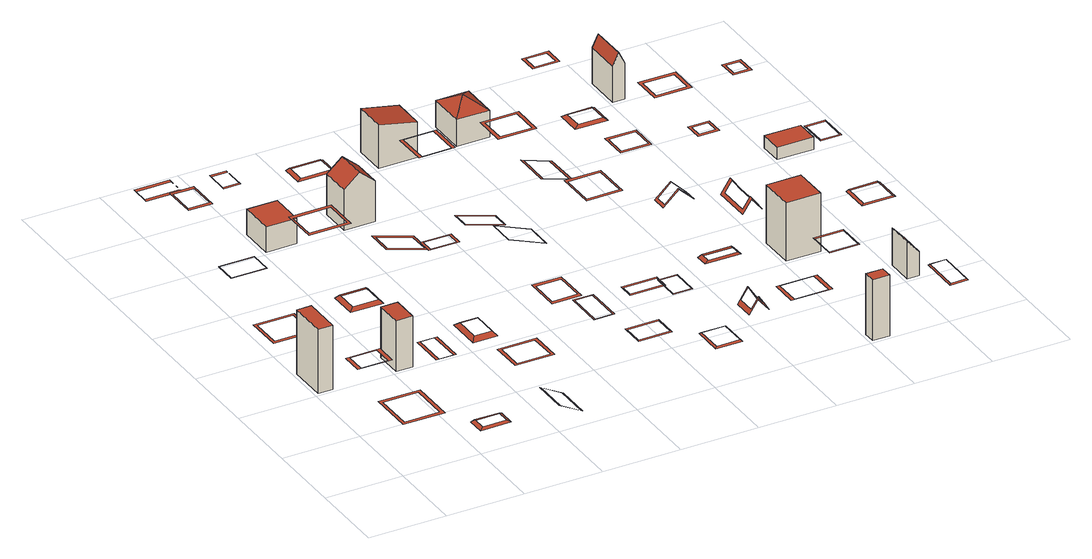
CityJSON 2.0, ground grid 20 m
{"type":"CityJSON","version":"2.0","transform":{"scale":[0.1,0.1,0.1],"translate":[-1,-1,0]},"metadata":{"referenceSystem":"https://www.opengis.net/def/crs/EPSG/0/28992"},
"CityObjects":{
"building1":{"type":"Building","attributes":{"roofType":"Flat","yearOfConstruction":1999,"function":"Residential","storeysAboveGround":4},"geometry":[{"type":"MultiSurface","lod":"3","boundaries":[[[0,1,2,3],[4,5,6,7]]],"semantics":{"surfaces":[{"type":"RoofSurface"}],"values":[0]}}]},
"building2":{"type":"Building","attributes":{"roofType":"Flat","yearOfConstruction":1981,"function":"Residential","storeysAboveGround":5},"geometry":[{"type":"MultiSurface","lod":"3","boundaries":[[[8,9,10,11],[12,13,14,15]]],"semantics":{"surfaces":[{"type":"RoofSurface"}],"values":[0]}}]},
"building3":{"type":"Building","attributes":{"roofType":"Flat","yearOfConstruction":1977,"function":"Residential","storeysAboveGround":5},"geometry":[{"type":"MultiSurface","lod":"2","boundaries":[[[16,17,18,19]],[[20,21,22,23]],[[18,20,23,19]],[[17,21,20,18]],[[16,22,21,17]],[[19,23,22,16]]],"semantics":{"surfaces":[{"type":"GroundSurface"},{"type":"RoofSurface"},{"type":"WallSurface"}],"values":[0,1,2,2,2,2]}}]},
"building4":{"type":"Building","attributes":{"roofType":"Pyramidal","yearOfConstruction":1947,"function":"Industrial","storeysAboveGround":2},"geometry":[{"type":"MultiSurface","lod":"3","boundaries":[[[24,25,26,27]],[[28,29,25,24]],[[30,29,28,31]],[[26,30,31,27]]],"semantics":{"surfaces":[{"type":"RoofSurface"}],"values":[0,0,0,0]}}]},
"building5":{"type":"Building","attributes":{"roofType":"Flat","yearOfConstruction":1955,"function":"Residential","storeysAboveGround":1},"geometry":[{"type":"MultiSurface","lod":"3","boundaries":[[[32,33,34,35],[36,37,38,39]]],"semantics":{"surfaces":[{"type":"RoofSurface"}],"values":[0]}}]},
"building6":{"type":"Building","attributes":{"roofType":"Flat","yearOfConstruction":1960,"function":"Residential","storeysAboveGround":4},"geometry":[{"type":"MultiSurface","lod":"3","boundaries":[[[40,41,42,43],[44,45,46,47]]],"semantics":{"surfaces":[{"type":"RoofSurface"}],"values":[0]}}]},
"building7":{"type":"Building","attributes":{"roofType":"Hipped","yearOfConstruction":1954,"function":"Residential","storeysAboveGround":3},"geometry":[{"type":"MultiSurface","lod":"3","boundaries":[[[48,49,50,51]],[[52,53,49,48]],[[54,53,52,55]],[[50,54,55,51]]],"semantics":{"surfaces":[{"type":"RoofSurface"}],"values":[0,0,0,0]}}]},
"building8":{"type":"Building","attributes":{"roofType":"Flat","yearOfConstruction":1960,"function":"Residential","storeysAboveGround":5},"geometry":[{"type":"MultiSurface","lod":"3","boundaries":[[[56,57,58,59],[60,61,62,63]]],"semantics":{"surfaces":[{"type":"RoofSurface"}],"values":[0]}}]},
"building9":{"type":"Building","attributes":{"roofType":"Flat","yearOfConstruction":1947,"function":"Industrial","storeysAboveGround":4},"geometry":[{"type":"MultiSurface","lod":"2","boundaries":[[[64,65,66,67]],[[68,69,70,71]],[[66,68,71,67]],[[65,69,68,66]],[[64,70,69,65]],[[67,71,70,64]]],"semantics":{"surfaces":[{"type":"GroundSurface"},{"type":"RoofSurface"},{"type":"WallSurface"}],"values":[0,1,2,2,2,2]}}]},
"building10":{"type":"Building","attributes":{"roofType":"Flat","yearOfConstruction":1946,"function":"Industrial","storeysAboveGround":3},"geometry":[{"type":"MultiSurface","lod":"3","boundaries":[[[72,73,74,75],[76,77,78,79]]],"semantics":{"surfaces":[{"type":"RoofSurface"}],"values":[0]}}]},
"building11":{"type":"Building","attributes":{"roofType":"Hipped","yearOfConstruction":1957,"function":"Industrial","storeysAboveGround":2},"geometry":[{"type":"MultiSurface","lod":"3","boundaries":[[[80,81,82,83]],[[84,85,81,80]],[[86,85,84,87]],[[82,86,87,83]]],"semantics":{"surfaces":[{"type":"RoofSurface"}],"values":[0,0,0,0]}}]},
"building12":{"type":"Building","attributes":{"roofType":"Shed","yearOfConstruction":1993,"function":"Industrial","storeysAboveGround":1},"geometry":[{"type":"MultiSurface","lod":"3","boundaries":[[[88,89,90,91],[92,93,94,95]]],"semantics":{"surfaces":[{"type":"RoofSurface"}],"values":[0]}}]},
"building13":{"type":"Building","attributes":{"roofType":"Flat","yearOfConstruction":2009,"function":"Residential","storeysAboveGround":5},"geometry":[{"type":"MultiSurface","lod":"3","boundaries":[[[96,97,98,99],[100,101,102,103]]],"semantics":{"surfaces":[{"type":"RoofSurface"}],"values":[0]}}]},
"building14":{"type":"Building","attributes":{"roofType":"Flat","yearOfConstruction":1986,"function":"Residential","storeysAboveGround":2},"geometry":[{"type":"MultiSurface","lod":"3","boundaries":[[[104,105,106,107],[108,109,110,111]]],"semantics":{"surfaces":[{"type":"RoofSurface"}],"values":[0]}}]},
"building15":{"type":"Building","attributes":{"roofType":"Flat","yearOfConstruction":1958,"function":"Residential","storeysAboveGround":2},"geometry":[{"type":"MultiSurface","lod":"2","boundaries":[[[112,113,114,115]],[[116,117,118,119]],[[114,116,119,115]],[[113,117,116,114]],[[112,118,117,113]],[[115,119,118,112]]],"semantics":{"surfaces":[{"type":"GroundSurface"},{"type":"RoofSurface"},{"type":"WallSurface"}],"values":[0,1,2,2,2,2]}}]},
"building16":{"type":"Building","attributes":{"roofType":"Pyramidal","yearOfConstruction":1965,"function":"Residential","storeysAboveGround":1},"geometry":[{"type":"MultiSurface","lod":"3","boundaries":[[[120,121,122,123]],[[124,125,121,120]],[[126,125,124,127]],[[122,126,127,123]]],"semantics":{"surfaces":[{"type":"RoofSurface"}],"values":[0,0,0,0]}}]},
"building17":{"type":"Building","attributes":{"roofType":"Flat","yearOfConstruction":1966,"function":"Residential","storeysAboveGround":2},"geometry":[{"type":"MultiSurface","lod":"3","boundaries":[[[128,129,130,131],[132,133,134,135]]],"semantics":{"surfaces":[{"type":"RoofSurface"}],"values":[0]}}]},
"building18":{"type":"Building","attributes":{"roofType":"Flat","yearOfConstruction":2013,"function":"Industrial","storeysAboveGround":5},"geometry":[{"type":"MultiSurface","lod":"3","boundaries":[[[136,137,138,139],[140,141,142,143]]],"semantics":{"surfaces":[{"type":"RoofSurface"}],"values":[0]}}]},
"building19":{"type":"Building","attributes":{"roofType":"Flat","yearOfConstruction":1972,"function":"Residential","storeysAboveGround":5},"geometry":[{"type":"MultiSurface","lod":"3","boundaries":[[[144,145,146,147],[148,149,150,151]]],"semantics":{"surfaces":[{"type":"RoofSurface"}],"values":[0]}}]},
"building20":{"type":"Building","attributes":{"roofType":"Shed","yearOfConstruction":1979,"function":"Residential","storeysAboveGround":1},"geometry":[{"type":"MultiSurface","lod":"3","boundaries":[[[152,153,154,155],[156,157,158,159]]],"semantics":{"surfaces":[{"type":"RoofSurface"}],"values":[0]}}]},
"building21":{"type":"Building","attributes":{"roofType":"Flat","yearOfConstruction":1978,"function":"Residential","storeysAboveGround":4},"geometry":[{"type":"MultiSurface","lod":"3","boundaries":[[[160,161,162,163],[164,165,166,167]]],"semantics":{"surfaces":[{"type":"RoofSurface"}],"values":[0]}}]},
"building22":{"type":"Building","attributes":{"roofType":"Gabled","yearOfConstruction":2009,"function":"Residential","storeysAboveGround":3},"geometry":[{"type":"MultiSurface","lod":"2","boundaries":[[[168,169,170,171]],[[172,173,174,175]],[[175,176,177,172]],[[171,170,176,175,174]],[[169,177,176,170]],[[169,168,173,172,177]],[[168,171,174,173]]],"semantics":{"surfaces":[{"type":"GroundSurface"},{"type":"RoofSurface"},{"type":"WallSurface"}],"values":[0,1,1,2,2,2,2]}}]},
"building23":{"type":"Building","attributes":{"roofType":"Flat","yearOfConstruction":1964,"function":"Residential","storeysAboveGround":2},"geometry":[{"type":"MultiSurface","lod":"3","boundaries":[[[178,179,180,181],[182,183,184,185]]],"semantics":{"surfaces":[{"type":"RoofSurface"}],"values":[0]}}]},
"building24":{"type":"Building","attributes":{"roofType":"Hipped","yearOfConstruction":1991,"function":"Residential","storeysAboveGround":1},"geometry":[{"type":"MultiSurface","lod":"3","boundaries":[[[186,187,188,189]],[[190,191,187,186]],[[192,191,190,193]],[[188,192,193,189]]],"semantics":{"surfaces":[{"type":"RoofSurface"}],"values":[0,0,0,0]}}]},
"building25":{"type":"Building","attributes":{"roofType":"Shed","yearOfConstruction":1979,"function":"Residential","storeysAboveGround":3},"geometry":[{"type":"MultiSurface","lod":"3","boundaries":[[[194,195,196,197],[198,199,200,201]]],"semantics":{"surfaces":[{"type":"RoofSurface"}],"values":[0]}}]},
"building26":{"type":"Building","attributes":{"roofType":"Pyramidal","yearOfConstruction":1959,"function":"Residential","storeysAboveGround":3},"geometry":[{"type":"MultiSurface","lod":"3","boundaries":[[[202,203,204,205]],[[206,207,203,202]],[[208,207,206,209]],[[204,208,209,205]]],"semantics":{"surfaces":[{"type":"RoofSurface"}],"values":[0,0,0,0]}}]},
"building27":{"type":"Building","attributes":{"roofType":"Flat","yearOfConstruction":1964,"function":"Industrial","storeysAboveGround":4},"geometry":[{"type":"MultiSurface","lod":"3","boundaries":[[[210,211,212,213],[214,215,216,217]]],"semantics":{"surfaces":[{"type":"RoofSurface"}],"values":[0]}}]},
"building28":{"type":"Building","attributes":{"roofType":"Shed","yearOfConstruction":2013,"function":"Residential","storeysAboveGround":1},"geometry":[{"type":"MultiSurface","lod":"3","boundaries":[[[218,219,220,221],[222,223,224,225]]],"semantics":{"surfaces":[{"type":"RoofSurface"}],"values":[0]}}]},
"building29":{"type":"Building","attributes":{"roofType":"Flat","yearOfConstruction":1955,"function":"Industrial","storeysAboveGround":4},"geometry":[{"type":"MultiSurface","lod":"3","boundaries":[[[226,227,228,229],[230,231,232,233]]],"semantics":{"surfaces":[{"type":"RoofSurface"}],"values":[0]}}]},
"building30":{"type":"Building","attributes":{"roofType":"Flat","yearOfConstruction":2011,"function":"Residential","storeysAboveGround":1},"geometry":[{"type":"MultiSurface","lod":"3","boundaries":[[[234,235,236,237],[238,239,240,241]]],"semantics":{"surfaces":[{"type":"RoofSurface"}],"values":[0]}}]},
"building31":{"type":"Building","attributes":{"roofType":"Shed","yearOfConstruction":2005,"function":"Industrial","storeysAboveGround":3},"geometry":[{"type":"MultiSurface","lod":"2","boundaries":[[[242,243,244,245]],[[246,247,248,249]],[[245,244,247,246]],[[243,248,247,244]],[[243,242,249,248]],[[242,245,246,249]]],"semantics":{"surfaces":[{"type":"GroundSurface"},{"type":"RoofSurface"},{"type":"WallSurface"}],"values":[0,1,2,2,2,2]}}]},
"building32":{"type":"Building","attributes":{"roofType":"Flat","yearOfConstruction":1950,"function":"Residential","storeysAboveGround":5},"geometry":[{"type":"MultiSurface","lod":"3","boundaries":[[[250,251,252,253],[254,255,256,257]]],"semantics":{"surfaces":[{"type":"RoofSurface"}],"values":[0]}}]},
"building33":{"type":"Building","attributes":{"roofType":"Flat","yearOfConstruction":1950,"function":"Residential","storeysAboveGround":5},"geometry":[{"type":"MultiSurface","lod":"3","boundaries":[[[258,259,260,261],[262,263,264,265]]],"semantics":{"surfaces":[{"type":"RoofSurface"}],"values":[0]}}]},
"building34":{"type":"Building","attributes":{"roofType":"Gabled","yearOfConstruction":1957,"function":"Industrial","storeysAboveGround":1},"geometry":[{"type":"MultiSurface","lod":"3","boundaries":[[[266,267,268,269,270,271,272,273]],[[269,274,275,266,273,276,277,270]]],"semantics":{"surfaces":[{"type":"RoofSurface"}],"values":[0,0]}}]},
"building35":{"type":"Building","attributes":{"roofType":"Shed","yearOfConstruction":1957,"function":"Residential","storeysAboveGround":3},"geometry":[{"type":"MultiSurface","lod":"3","boundaries":[[[278,279,280,281],[282,283,284,285]]],"semantics":{"surfaces":[{"type":"RoofSurface"}],"values":[0]}}]},
"building36":{"type":"Building","attributes":{"roofType":"Flat","yearOfConstruction":1968,"function":"Industrial","storeysAboveGround":4},"geometry":[{"type":"MultiSurface","lod":"3","boundaries":[[[286,287,288,289],[290,291,292,293]]],"semantics":{"surfaces":[{"type":"RoofSurface"}],"values":[0]}}]},
"building37":{"type":"Building","attributes":{"roofType":"Hipped","yearOfConstruction":1992,"function":"Residential","storeysAboveGround":2},"geometry":[{"type":"MultiSurface","lod":"3","boundaries":[[[294,295,296,297]],[[298,299,295,294]],[[300,299,298,301]],[[296,300,301,297]]],"semantics":{"surfaces":[{"type":"RoofSurface"}],"values":[0,0,0,0]}}]},
"building38":{"type":"Building","attributes":{"roofType":"Pyramidal","yearOfConstruction":1987,"function":"Residential","storeysAboveGround":2},"geometry":[{"type":"MultiSurface","lod":"2","boundaries":[[[302,303,304,305]],[[306,307,308]],[[309,310,308]],[[307,309,308]],[[310,306,308]],[[304,309,307,305]],[[303,310,309,304]],[[302,306,310,303]],[[305,307,306,302]]],"semantics":{"surfaces":[{"type":"GroundSurface"},{"type":"RoofSurface"},{"type":"WallSurface"}],"values":[0,1,1,1,1,2,2,2,2]}}]},
"building39":{"type":"Building","attributes":{"roofType":"Gabled","yearOfConstruction":1980,"function":"Residential","storeysAboveGround":3},"geometry":[{"type":"MultiSurface","lod":"3","boundaries":[[[311,312,313,314,315,316,317,318]],[[314,319,320,311,318,321,322,315]]],"semantics":{"surfaces":[{"type":"RoofSurface"}],"values":[0,0]}}]},
"building40":{"type":"Building","attributes":{"roofType":"Flat","yearOfConstruction":1952,"function":"Residential","storeysAboveGround":5},"geometry":[{"type":"MultiSurface","lod":"2","boundaries":[[[323,324,325,326]],[[327,328,329,330]],[[325,327,330,326]],[[324,328,327,325]],[[323,329,328,324]],[[326,330,329,323]]],"semantics":{"surfaces":[{"type":"GroundSurface"},{"type":"RoofSurface"},{"type":"WallSurface"}],"values":[0,1,2,2,2,2]}}]},
"building41":{"type":"Building","attributes":{"roofType":"Flat","yearOfConstruction":1965,"function":"Residential","storeysAboveGround":4},"geometry":[{"type":"MultiSurface","lod":"3","boundaries":[[[331,332,333,334],[335,336,337,338]]],"semantics":{"surfaces":[{"type":"RoofSurface"}],"values":[0]}}]},
"building42":{"type":"Building","attributes":{"roofType":"Flat","yearOfConstruction":1972,"function":"Residential","storeysAboveGround":4},"geometry":[{"type":"MultiSurface","lod":"3","boundaries":[[[339,340,341,342],[343,344,345,346]]],"semantics":{"surfaces":[{"type":"RoofSurface"}],"values":[0]}}]},
"building43":{"type":"Building","attributes":{"roofType":"Hipped","yearOfConstruction":1985,"function":"Residential","storeysAboveGround":3},"geometry":[{"type":"MultiSurface","lod":"3","boundaries":[[[347,348,349,350]],[[351,352,348,347]],[[353,352,351,354]],[[349,353,354,350]]],"semantics":{"surfaces":[{"type":"RoofSurface"}],"values":[0,0,0,0]}}]},
"building44":{"type":"Building","attributes":{"roofType":"Flat","yearOfConstruction":1961,"function":"Residential","storeysAboveGround":5},"geometry":[{"type":"MultiSurface","lod":"2","boundaries":[[[355,356,357,358]],[[359,360,361,362]],[[357,359,362,358]],[[356,360,359,357]],[[355,361,360,356]],[[358,362,361,355]]],"semantics":{"surfaces":[{"type":"GroundSurface"},{"type":"RoofSurface"},{"type":"WallSurface"}],"values":[0,1,2,2,2,2]}}]},
"building45":{"type":"Building","attributes":{"roofType":"Flat","yearOfConstruction":1975,"function":"Residential","storeysAboveGround":5},"geometry":[{"type":"MultiSurface","lod":"3","boundaries":[[[363,364,365,366],[367,368,369,370]]],"semantics":{"surfaces":[{"type":"RoofSurface"}],"values":[0]}}]},
"building46":{"type":"Building","attributes":{"roofType":"Gabled","yearOfConstruction":1998,"function":"Residential","storeysAboveGround":1},"geometry":[{"type":"MultiSurface","lod":"3","boundaries":[[[371,372,373,374,375,376,377,378]],[[374,379,380,371,378,381,382,375]]],"semantics":{"surfaces":[{"type":"RoofSurface"}],"values":[0,0]}}]},
"building47":{"type":"Building","attributes":{"roofType":"Hipped","yearOfConstruction":1992,"function":"Residential","storeysAboveGround":3},"geometry":[{"type":"MultiSurface","lod":"3","boundaries":[[[383,384,385,386]],[[387,388,384,383]],[[389,388,387,390]],[[385,389,390,386]]],"semantics":{"surfaces":[{"type":"RoofSurface"}],"values":[0,0,0,0]}}]},
"building48":{"type":"Building","attributes":{"roofType":"Flat","yearOfConstruction":1973,"function":"Residential","storeysAboveGround":4},"geometry":[{"type":"MultiSurface","lod":"3","boundaries":[[[391,392,393,394],[395,396,397,398]]],"semantics":{"surfaces":[{"type":"RoofSurface"}],"values":[0]}}]},
"building49":{"type":"Building","attributes":{"roofType":"Shed","yearOfConstruction":1945,"function":"Industrial","storeysAboveGround":2},"geometry":[{"type":"MultiSurface","lod":"2","boundaries":[[[399,400,401,402]],[[403,404,405,406]],[[402,401,404,403]],[[400,405,404,401]],[[400,399,406,405]],[[399,402,403,406]]],"semantics":{"surfaces":[{"type":"GroundSurface"},{"type":"RoofSurface"},{"type":"WallSurface"}],"values":[0,1,2,2,2,2]}}]},
"building50":{"type":"Building","attributes":{"roofType":"Flat","yearOfConstruction":1946,"function":"Residential","storeysAboveGround":4},"geometry":[{"type":"MultiSurface","lod":"3","boundaries":[[[407,408,409,410],[411,412,413,414]]],"semantics":{"surfaces":[{"type":"RoofSurface"}],"values":[0]}}]},
"building51":{"type":"Building","attributes":{"roofType":"Hipped","yearOfConstruction":1984,"function":"Residential","storeysAboveGround":3},"geometry":[{"type":"MultiSurface","lod":"3","boundaries":[[[415,416,417,418]],[[419,420,416,415]],[[421,420,419,422]],[[417,421,422,418]]],"semantics":{"surfaces":[{"type":"RoofSurface"}],"values":[0,0,0,0]}}]},
"building52":{"type":"Building","attributes":{"roofType":"Gabled","yearOfConstruction":1952,"function":"Industrial","storeysAboveGround":3},"geometry":[{"type":"MultiSurface","lod":"2","boundaries":[[[423,424,425,426]],[[427,428,429,430]],[[430,431,432,427]],[[426,425,431,430,429]],[[424,432,431,425]],[[424,423,428,427,432]],[[423,426,429,428]]],"semantics":{"surfaces":[{"type":"GroundSurface"},{"type":"RoofSurface"},{"type":"WallSurface"}],"values":[0,1,1,2,2,2,2]}}]},
"building53":{"type":"Building","attributes":{"roofType":"Flat","yearOfConstruction":1984,"function":"Residential","storeysAboveGround":5},"geometry":[{"type":"MultiSurface","lod":"3","boundaries":[[[433,434,435,436],[437,438,439,440]]],"semantics":{"surfaces":[{"type":"RoofSurface"}],"values":[0]}}]},
"building54":{"type":"Building","attributes":{"roofType":"Flat","yearOfConstruction":1957,"function":"Residential","storeysAboveGround":1},"geometry":[{"type":"MultiSurface","lod":"2","boundaries":[[[441,442,443,444]],[[445,446,447,448]],[[443,445,448,444]],[[442,446,445,443]],[[441,447,446,442]],[[444,448,447,441]]],"semantics":{"surfaces":[{"type":"GroundSurface"},{"type":"RoofSurface"},{"type":"WallSurface"}],"values":[0,1,2,2,2,2]}}]},
"building55":{"type":"Building","attributes":{"roofType":"Flat","yearOfConstruction":1956,"function":"Residential","storeysAboveGround":4},"geometry":[{"type":"MultiSurface","lod":"3","boundaries":[[[449,450,451,452],[453,454,455,456]]],"semantics":{"surfaces":[{"type":"RoofSurface"}],"values":[0]}}]}
},
"vertices":[
[109,1,133],[109,117,133],[1,117,133],[1,1,133],[10,108,133],[99,108,133],[99,10,133],[10,10,133],
[88,208,170],[88,264,170],[0,264,170],[0,208,170],[10,261,170],[78,261,170],[78,210,170],[10,210,170],
[10,509,0],[48,509,0],[48,410,0],[10,410,0],[48,410,167],[48,509,167],[10,509,167],[10,410,167],
[281,5,57],[272,10,63],[210,10,63],[202,5,57],[281,51,57],[272,46,63],[210,46,63],[202,51,57],
[108,602,33],[108,696,33],[3,696,33],[3,602,33],[10,689,33],[101,689,33],[101,610,33],[10,610,33],
[253,209,136],[253,297,136],[202,297,136],[202,209,136],[210,296,136],[245,296,136],[245,210,136],[210,210,136],
[102,810,93],[101,810,94],[10,810,94],[9,810,93],[102,868,93],[101,868,94],[10,868,94],[9,868,93],
[68,1001,172],[68,1088,172],[6,1088,172],[6,1001,172],[10,1079,172],[64,1079,172],[64,1010,172],[10,1010,172],
[210,480,0],[253,480,0],[253,410,0],[210,410,0],[253,410,132],[253,480,132],[210,480,132],[210,410,132],
[100,1201,92],[100,1257,92],[9,1257,92],[9,1201,92],[10,1248,92],[99,1248,92],[99,1210,92],[10,1210,92],
[285,603,56],[276,610,65],[210,610,65],[201,603,56],[285,677,56],[276,670,65],[210,670,65],[201,677,56],
[466,9,31],[466,99,31],[406,99,63],[406,9,63],[410,98,61],[462,98,33],[462,10,33],[410,10,61],
[312,801,154],[312,894,154],[204,894,154],[204,801,154],[210,884,154],[306,884,154],[306,810,154],[210,810,154],
[502,204,67],[502,286,67],[401,286,67],[401,204,67],[410,280,67],[494,280,67],[494,210,67],[410,210,67],
[210,1100,0],[289,1100,0],[289,1010,0],[210,1010,0],[289,1010,66],[289,1100,66],[210,1100,66],[210,1010,66],
[465,399,25],[457,410,35],[410,410,35],[402,399,25],[465,489,25],[457,477,35],[410,477,35],[402,489,25],
[252,1203,66],[252,1269,66],[209,1269,66],[209,1203,66],[210,1262,66],[251,1262,66],[251,1210,66],[210,1210,66],
[482,606,158],[482,646,158],[403,646,158],[403,606,158],[410,642,158],[475,642,158],[475,610,158],[410,610,158],
[693,4,174],[693,67,174],[607,67,174],[607,4,174],[610,61,174],[690,61,174],[690,10,174],[610,10,174],
[511,802,28],[511,870,28],[403,870,60],[403,802,60],[410,862,58],[504,862,30],[504,810,30],[410,810,58],
[658,207,126],[658,306,126],[605,306,126],[605,207,126],[610,302,126],[653,302,126],[653,210,126],[610,210,126],
[410,1090,0],[490,1090,0],[490,1010,0],[410,1010,0],[450,1090,139],[410,1090,105],[410,1010,105],[450,1010,139],[490,1010,105],[490,1090,105],
[680,400,68],[680,494,68],[605,494,68],[605,400,68],[610,484,68],[675,484,68],[675,410,68],[610,410,68],
[497,1207,26],[489,1210,32],[410,1210,32],[402,1207,26],[497,1266,26],[489,1262,32],[410,1262,32],[402,1266,26],
[706,607,89],[706,679,89],[608,679,127],[608,607,127],[610,676,126],[704,676,90],[704,610,90],[610,610,126],
[875,6,96],[871,10,100],[810,10,100],[806,6,96],[875,84,96],[871,80,100],[810,80,100],[806,84,96],
[858,206,134],[858,279,134],[808,279,134],[808,206,134],[810,275,134],[856,275,134],[856,210,134],[810,210,134],
[711,805,33],[711,853,33],[607,853,63],[607,805,63],[610,848,62],[708,848,34],[708,810,34],[610,810,62],
[694,1008,135],[694,1096,135],[601,1096,135],[601,1008,135],[610,1094,135],[685,1094,135],[685,1010,135],[610,1010,135],
[898,404,30],[898,446,30],[807,446,30],[807,404,30],[810,440,30],[895,440,30],[895,410,30],[810,410,30],
[610,1294,0],[709,1294,0],[709,1210,0],[610,1210,0],[610,1210,113],[709,1210,93],[709,1294,93],[610,1294,113],
[898,602,174],[898,704,174],[805,704,174],[805,602,174],[810,696,174],[893,696,174],[893,610,174],[810,610,174],
[1106,8,166],[1106,78,166],[1000,78,166],[1000,8,166],[1010,76,166],[1096,76,166],[1096,10,166],[1010,10,166],
[1029,207,63],[1054,207,24],[1054,261,24],[1029,261,63],[1029,258,63],[1048,258,35],[1048,210,35],[1029,210,63],[1003,261,24],[1003,207,24],[1010,210,35],[1010,258,35],
[883,807,101],[883,902,101],[803,902,126],[803,807,126],[810,899,124],[875,899,103],[875,810,103],[810,810,124],
[900,1002,129],[900,1086,129],[801,1086,129],[801,1002,129],[810,1078,129],[891,1078,129],[891,1010,129],[810,1010,129],
[1094,408,53],[1086,410,60],[1010,410,60],[1002,408,53],[1094,442,53],[1086,440,60],[1010,440,60],[1002,442,53],
[810,1307,0],[894,1307,0],[894,1210,0],[810,1210,0],[810,1307,70],[810,1210,70],[852,1258,98],[894,1210,70],[894,1307,70],
[1045,607,133],[1084,607,96],[1084,646,96],[1045,646,133],[1045,643,133],[1079,643,101],[1079,610,101],[1045,610,133],[1005,646,96],[1005,607,96],[1010,610,101],[1010,643,101],
[1210,42,0],[1254,42,0],[1254,10,0],[1210,10,0],[1254,10,158],[1254,42,158],[1210,42,158],[1210,10,158],
[1084,802,138],[1084,875,138],[1004,875,138],[1004,802,138],[1010,867,138],[1079,867,138],[1079,810,138],[1010,810,138],
[1285,204,128],[1285,280,128],[1208,280,128],[1208,204,128],[1210,274,128],[1283,274,128],[1283,210,128],[1210,210,128],
[1084,1004,96],[1074,1010,103],[1010,1010,103],[1000,1004,96],[1084,1069,96],[1074,1062,103],[1010,1062,103],[1000,1069,96],
[1210,501,0],[1299,501,0],[1299,410,0],[1210,410,0],[1299,410,152],[1299,501,152],[1210,501,152],[1210,410,152],
[1071,1204,150],[1071,1255,150],[1001,1255,150],[1001,1204,150],[1010,1249,150],[1062,1249,150],[1062,1210,150],[1010,1210,150],
[1230,601,59],[1255,601,24],[1255,703,24],[1230,703,59],[1230,694,59],[1251,694,31],[1251,610,31],[1230,610,59],[1205,703,24],[1205,601,24],[1210,610,31],[1210,694,31],
[1454,7,89],[1452,10,92],[1410,10,92],[1408,7,89],[1454,110,89],[1452,106,92],[1410,106,92],[1408,110,89],
[1258,803,124],[1258,851,124],[1203,851,124],[1203,803,124],[1210,844,124],[1251,844,124],[1251,810,124],[1210,810,124],
[1410,280,0],[1441,280,0],[1441,210,0],[1410,210,0],[1410,210,97],[1441,210,63],[1441,280,63],[1410,280,97],
[1298,1001,122],[1298,1078,122],[1201,1078,122],[1201,1001,122],[1210,1069,122],[1289,1069,122],[1289,1010,122],[1210,1010,122],
[1490,408,89],[1484,410,93],[1410,410,93],[1404,408,89],[1490,482,89],[1484,481,93],[1410,481,93],[1404,482,89],
[1210,1304,0],[1241,1304,0],[1241,1210,0],[1210,1210,0],[1225,1304,125],[1210,1304,94],[1210,1210,94],[1225,1210,125],[1241,1210,94],[1241,1304,94],
[1461,604,156],[1461,680,156],[1407,680,156],[1407,604,156],[1410,674,156],[1458,674,156],[1458,610,156],[1410,610,156],
[1410,870,0],[1503,870,0],[1503,810,0],[1410,810,0],[1503,810,32],[1503,870,32],[1410,870,32],[1410,810,32],
[1452,1002,123],[1452,1054,123],[1403,1054,123],[1403,1002,123],[1410,1046,123],[1445,1046,123],[1445,1010,123],[1410,1010,123]
]}
